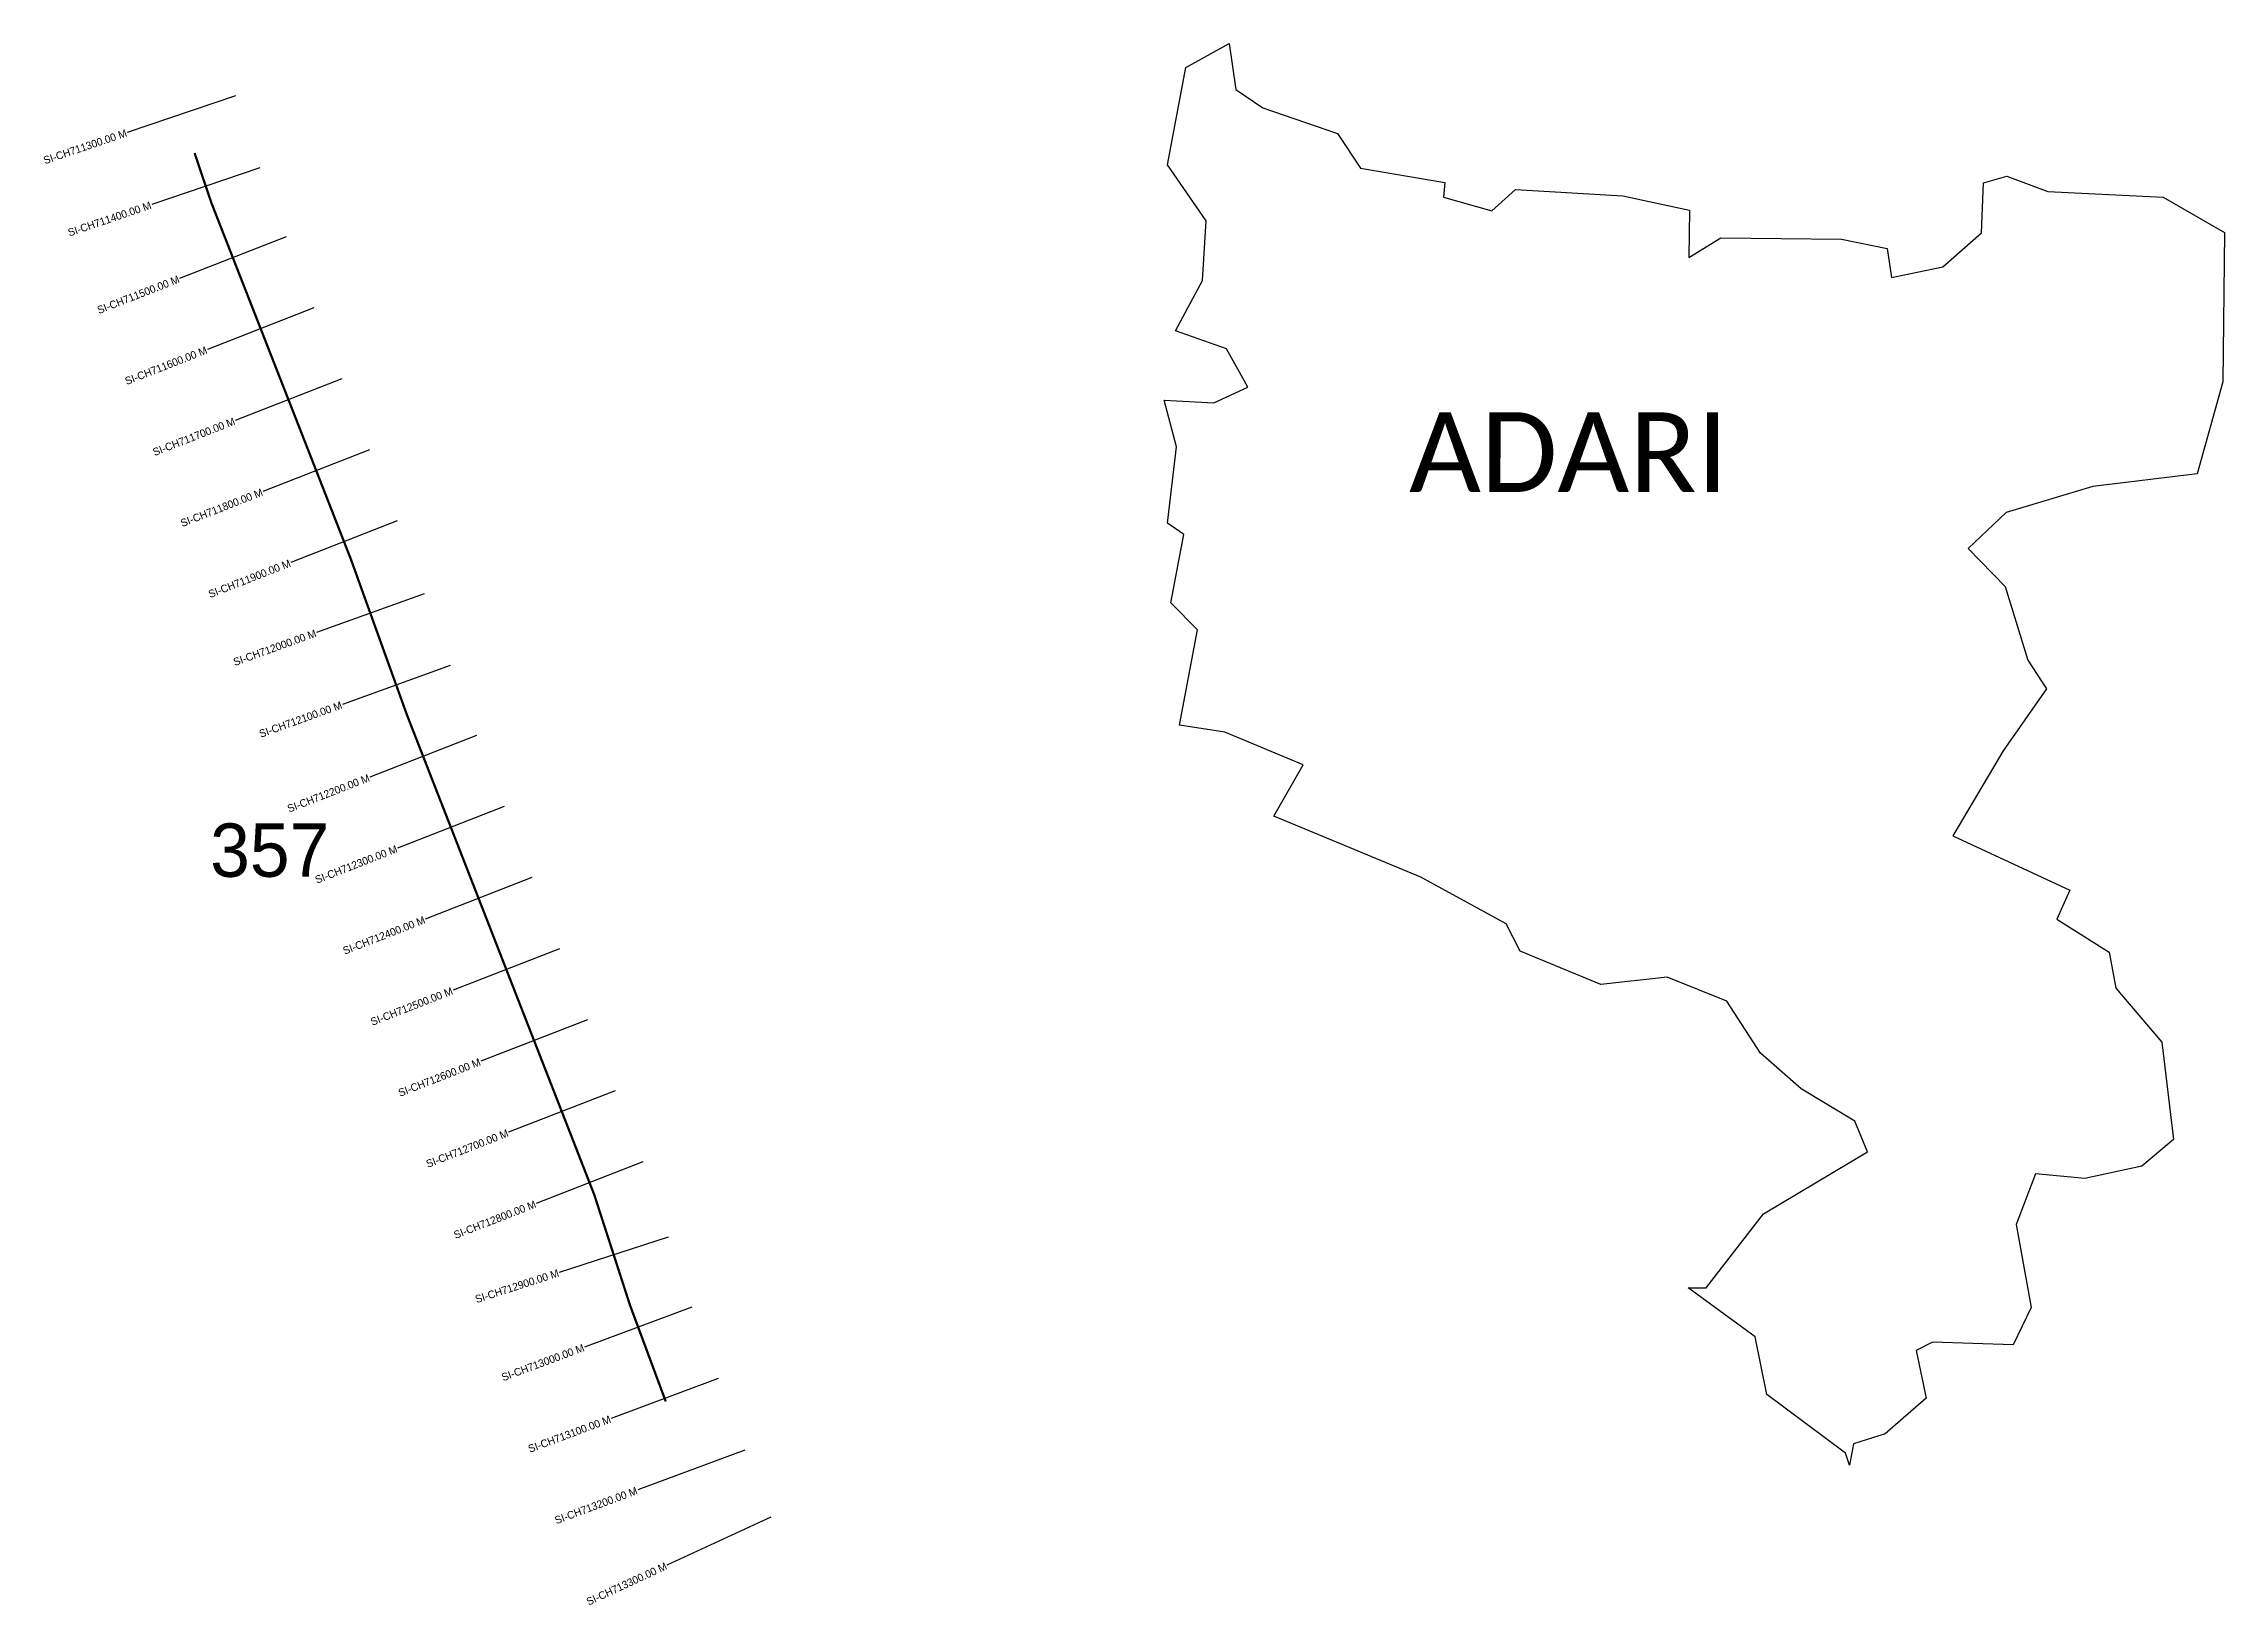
# Model space of a CAD drawing. Header units: metres. Extents: x 353160 to 356020, y 1750150 to 1752197.
import ezdxf
from ezdxf.enums import TextEntityAlignment as Align

# ---------------------------------------------------------------- set-up
doc = ezdxf.new("R2010")
doc.units = ezdxf.units.M
for name, color, linetype in [('CS', 134, 'Continuous'), ('CSMark', 6, 'Continuous'), ('NATURALLY PROTECTED', 3, 'Continuous'), ('VILLAGE NAME', 250, 'Continuous')]:
    doc.layers.add(name, color=color, linetype=linetype)

msp = doc.modelspace()

# ---------------------------------------------------------------- linework, layer by layer
at = {"color": 6}
for points in [[(354714.6, 1752197.5), (354723.3, 1752137.1), (354759, 1752113.3), (354856.7, 1752079.5), (354886.8, 1752034.3), (354997.6, 1752015.3), (354995.9, 1751996.1), (355059.1, 1751978.4), (355090.2, 1752006.2), (355230.7, 1751998), (355318.2, 1751978.9), (355317.5, 1751916.9), (355359.4, 1751942.9), (355517.8, 1751941.1), (355577.7, 1751928.9), (355583.3, 1751891), (355650.5, 1751904.8), (355701.4, 1751949.4), (355703.7, 1752014.9), (355734.5, 1752023.7), (355788.1, 1752003.7), (355939.2, 1751996.2), (356019.7, 1751949.9), (356017.8, 1751753.9), (355983.9, 1751633.4), (355847.1, 1751616.8), (355733.6, 1751582.7), (355683.5, 1751535.5), (355732.1, 1751485.6), (355762, 1751389.2), (355786.2, 1751351.5), (355729.4, 1751269.9), (355663.8, 1751158.8), (355817.1, 1751087.3), (355800.1, 1751049.5), (355868.6, 1751006.3), (355877.5, 1750958.9), (355937.7, 1750888.1), (355952.8, 1750760.4), (355911.5, 1750725.6), (355836.7, 1750709.3), (355772.1, 1750715.5), (355746.5, 1750649.1), (355766.3, 1750540), (355742.7, 1750491.2), (355637, 1750494.6), (355615.7, 1750484), (355628.5, 1750421.4), (355574.8, 1750374.5), (355533.2, 1750361.2), (355528.1, 1750333.6), (355522.8, 1750349.3), (355419.5, 1750426.2), (355404.5, 1750501.5), (355316.5, 1750566), (355340.2, 1750565.9), (355415.4, 1750663.1), (355551.8, 1750744.3), (355535.1, 1750784.6), (355464.7, 1750827.1), (355411.2, 1750873.7), (355367.1, 1750942), (355289.1, 1750973.4), (355202.2, 1750963.8), (355096.3, 1751007.3), (355077.7, 1751043.3), (354965.9, 1751104.4), (354773.1, 1751184.6), (354811.7, 1751251.6), (354708.8, 1751294.4), (354649.7, 1751303.9), (354673.2, 1751428.8), (354638.4, 1751464), (354655.3, 1751553.8), (354633.9, 1751568.6), (354645.6, 1751668.8), (354629.4, 1751730), (354694.7, 1751726.3), (354739.2, 1751747), (354711, 1751797.1), (354644.5, 1751820.9), (354679.5, 1751887), (354684.4, 1751964.9), (354633.7, 1752038.6), (354657.7, 1752166)], [(354657.7, 1752166), (354714.6, 1752197.5)]]:
    msp.add_lwpolyline(points, dxfattribs=at)
at = {"layer": 'CS'}
for p, q in [((353411.7, 1752129.1), (353269.7, 1752081)), ((353443.8, 1752034.4), (353301.8, 1751986.3)), ((353478.1, 1751944.2), (353338.4, 1751889.5)), ((353514.5, 1751851.1), (353374.9, 1751796.4)), ((353551, 1751758), (353411.3, 1751703.3)), ((353587.4, 1751664.8), (353447.7, 1751610.2)), ((353623.9, 1751571.7), (353484.2, 1751517.1)), ((353659.1, 1751475.9), (353518, 1751425.1)), ((353693, 1751381.9), (353551.8, 1751331)), ((353727.6, 1751290.2), (353587.9, 1751235.6)), ((353764, 1751197), (353624.2, 1751142.5)), ((353800.3, 1751103.9), (353660.6, 1751049.3)), ((353836.7, 1751010.7), (353697, 1750956.2)), ((353873.1, 1750917.6), (353733.3, 1750863)), ((353909.4, 1750824.4), (353769.7, 1750769.9)), ((353945.8, 1750731.3), (353806, 1750676.7)), ((353979, 1750632.3), (353836.3, 1750586.1)), ((354010, 1750540.6), (353869.4, 1750488.3)), ((354044.8, 1750446.9), (353904.2, 1750394.6)), ((354079.7, 1750353.1), (353939.1, 1750300.9)), ((354113.5, 1750265.3), (353977.4, 1750202.3))]:
    msp.add_line(p, q, dxfattribs=at)
at = {"layer": 'NATURALLY PROTECTED', "const_width": 3, "flags": 128}
msp.add_lwpolyline([(353358, 1752054.1), (353380.2, 1751988.4), (353449.5, 1751811.4), (353497.2, 1751689.6), (353563, 1751521.4), (353636.5, 1751317.3), (353714.9, 1751116.5), (353799.1, 1750900.7), (353847.7, 1750776.3), (353882.3, 1750687.6), (353929.1, 1750542.9), (353975.9, 1750416.9)], dxfattribs=at)

# ---------------------------------------------------------------- texts
at = {"insert": (353378.5, 1751174.9), "char_height": 70, "attachment_point": 1}
msp.add_mtext_dynamic_manual_height_columns('357', width=95.172, gutter_width=1, heights=[0], dxfattribs=at)
at = {"layer": 'CSMark'}
for s, rotation, p in [('SI-CH711300.00 M', 18.7234, (353268.7, 1752080.7)), ('SI-CH711400.00 M', 18.7234, (353300.8, 1751986)), ('SI-CH711500.00 M', 21.375, (353337.5, 1751889.2)), ('SI-CH711600.00 M', 21.375, (353373.9, 1751796.1)), ('SI-CH711700.00 M', 21.375, (353410.4, 1751702.9)), ('SI-CH711800.00 M', 21.375, (353446.8, 1751609.8)), ('SI-CH711900.00 M', 21.375, (353483.3, 1751516.7)), ('SI-CH712000.00 M', 19.798, (353517, 1751424.8)), ('SI-CH712100.00 M', 19.798, (353550.9, 1751330.7)), ('SI-CH712200.00 M', 21.3229, (353586.9, 1751235.3)), ('SI-CH712300.00 M', 21.3229, (353623.3, 1751142.1)), ('SI-CH712400.00 M', 21.3229, (353659.7, 1751049)), ('SI-CH712500.00 M', 21.3229, (353696, 1750955.8)), ('SI-CH712600.00 M', 21.3229, (353732.4, 1750862.7)), ('SI-CH712700.00 M', 21.3229, (353768.8, 1750769.5)), ('SI-CH712800.00 M', 21.3229, (353805.1, 1750676.3)), ('SI-CH712900.00 M', 17.9181, (353835.3, 1750585.8)), ('SI-CH713000.00 M', 20.3933, (353868.4, 1750488)), ('SI-CH713100.00 M', 20.3933, (353903.3, 1750394.2)), ('SI-CH713200.00 M', 20.3933, (353938.1, 1750300.5)), ('SI-CH713300.00 M', 24.8485, (353976.5, 1750201.8))]:
    msp.add_text(s, height=10, rotation=rotation, dxfattribs=at).set_placement(p, align=Align.MIDDLE_RIGHT)
at = {"layer": 'VILLAGE NAME', "insert": (354950.6, 1751714.1), "char_height": 104.533, "attachment_point": 1, "rotation": 359.9793}
msp.add_mtext_dynamic_manual_height_columns('{\\fCalibri|b0|i0|c0|p34;ADARI}', width=576.521, gutter_width=522.7, heights=[0], dxfattribs=at)

doc.saveas('drawing.dxf')
